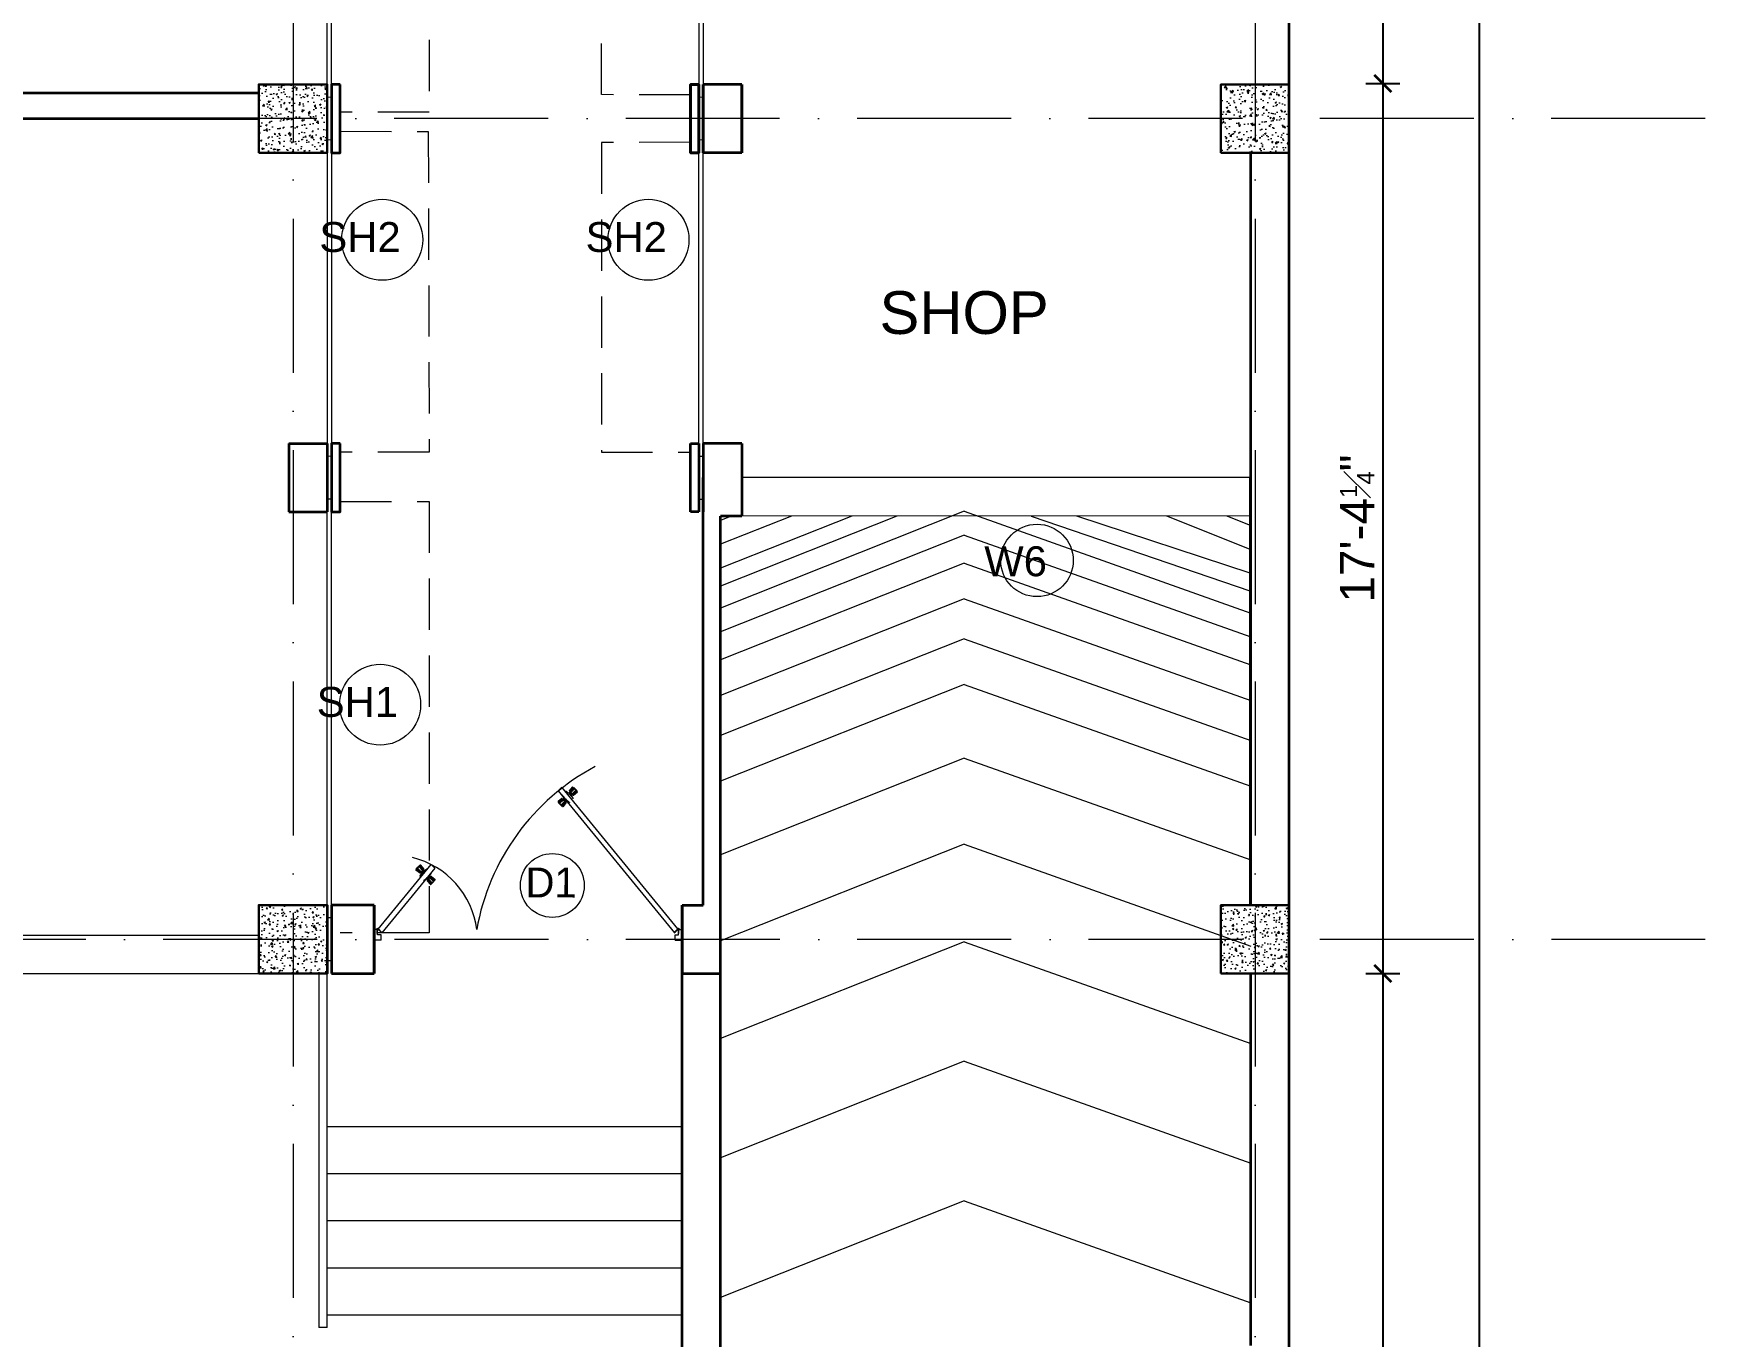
# Model space of a CAD drawing. Header units: inches. Extents: x 10755 to 33653, y -10992 to 10708.
# Drawn here: x 10988.4 to 11380.3, y 6141.9 to 6446.7 of the extents above; entities that cross this region are included whole.
import ezdxf

# ---------------------------------------------------------------- set-up
doc = ezdxf.new("R2010")
doc.units = ezdxf.units.IN
doc.header["$MEASUREMENT"] = 0
doc.linetypes.add('ACAD_ISO10W100', pattern=[18, 12, -3, 0, -3])
doc.linetypes.add('HIDDEN', pattern=[0.375, 0.25, -0.125])
for name, color, linetype, lineweight in [('centerline', 9, 'ACAD_ISO10W100', 5), ('col', 1, 'Continuous', 30), ('dim', 6, 'Continuous', 13), ('DIMINSION', 5, 'Continuous', 15), ('door', 15, 'Continuous', 18), ('hatch 2', 8, 'Continuous', 13), ('hatch- rcc', 252, 'Continuous', 5), ('hatch1', 9, 'Continuous', 5), ('railing', 33, 'Continuous', 15), ('rs', 102, 'Continuous', 15), ('sill line', 21, 'Continuous', 20), ('site', 4, 'Continuous', 35), ('STAIRCASE', 143, 'Continuous', 15), ('title text 1', 113, 'Continuous', 25), ('wall', 1, 'Continuous', 35)]:
    doc.layers.add(name, color=color, linetype=linetype, lineweight=lineweight)
doc.layers.get('DIMINSION').off()
doc.styles.add('Prajwal', font='stylu.ttf', dxfattribs={"height": 9})
doc.styles.get("Standard").update_dxf_attribs({"font": 'arial.ttf'})
doc.dimstyles.new('S8', dxfattribs={"dimscale": 8, "dimtxt": 1, "dimasz": 0.5, "dimexe": 0.5, "dimexo": 0.5, "dimgap": 0.25, "dimtad": 1, "dimzin": 3, "dimdsep": 46, "dimlunit": 4, "dimtxsty": 'Standard', "dimblk": 'ARCHTICK', "dimcen": 0, "dimclrd": 256, "dimclre": 256, "dimclrt": 6, "dimadec": 0, "dimazin": 0, "dimtfac": 0.5, "dimtix": 1, "dimtmove": 1, "dimatfit": 3, "dimfxl": 0.5, "dimfxlon": 1, "dimfrac": 1, "dimtolj": 1, "dimtzin": 0, "dimarcsym": 1})

# ---------------------------------------------------------------- blocks, each defined once
blk = doc.blocks.new('ETERWEWE')
at = {"layer": 'hatch- rcc', "linetype": 'Continuous', "ltscale": 30}
h = blk.add_hatch(dxfattribs=at)
h.set_pattern_fill('AR-CONC', color=256, scale=0.5, style=0)
h.set_pattern_definition([(50, (0, 0), (3.586300913, -0.313760675), [0.375, -4.125]), (355, (0, 0), (-0.69375667, 3.76096067), [0.3, -3.3]), (100.4514445, (0.299, -0.026), (2.89254423, 3.447199955), [0.31870096, -3.50571056]), (46.1842, (0, 1), (5.33620665, -0.8275964), [0.5625, -6.1875]), (96.6356355, (0.4447, 0.931), (4.67330973, 4.870593), [0.47805171, -5.2585688]), (351.184164, (0, 1), (4.67330973, 4.870593), [0.45, -4.95]), (21, (0.5, 0.75), (2.98453526, -2.013094453), [0.375, -4.125]), (326, (0.5, 0.75), (1.21657666, 3.625750225), [0.3, -3.3]), (71.4514447, (0.7487, 0.5822), (4.20111188, 1.612655764), [0.31870095, -3.50571056]), (37.5, (0, 0), (0.060799277, 1.664469269), [0, -3.26, 0, -3.35, 0, -3.3125]), (7.5, (0, 0), (1.315347687, 1.97205856), [0, -1.91, 0, -3.185, 0, -1.2625]), (327.5, (-1.115, 0), (2.669112181, -0.112774359), [0, -1.25, 0, -3.9, 0, -5.175]), (317.5, (-1.615, 0), (2.915930847, 0.50052491), [0, -1.625, 0, -2.59, 0, -3.675])])
h.paths.add_polyline_path([(159423.23, -3794.58), (159439.23, -3794.58), (159439.23, -3778.58), (159423.23, -3778.58)])
at = {"layer": 'col', "linetype": 'Continuous', "ltscale": 30}
blk.add_lwpolyline([(159423.23, -3794.58), (159423.23, -3778.58), (159439.23, -3778.58), (159439.23, -3794.58), (159423.23, -3794.58)], dxfattribs=at)
blk = doc.blocks.new('wewerrr')
at = {"layer": 'DIMINSION', "linetype": 'Continuous'}
for p in [(17063.62, -757.81), (17063.62, -757.81), (17288.57, -757.81), (17288.57, -757.81), (17063.62, -949.81), (17063.62, -949.81), (17288.57, -949.81), (17288.57, -949.81)]:
    blk.add_blockref('ETERWEWE', p, dxfattribs=at)
blk = doc.blocks.new('_ArchTick')
at = {"color": 0, "const_width": 0.15}
blk.add_lwpolyline([(-0.5, -0.5), (0.5, 0.5)], dxfattribs=at)
blk = doc.blocks.new('*D3622')
at = {"layer": 'Defpoints', "color": 0, "transparency": 16777216}
for p in [(10864.08, 6434.82), (31531.53, 6434.82), (31551.39, 6095.11)]:
    blk.add_point(p, dxfattribs=at)
at = {"layer": 'dim', "lineweight": -2, "transparency": 16777216}
for p, q in [((31527.53, 6434.82), (31535.53, 6434.82)), ((31531.53, 6095.11), (31531.53, 6434.82)), ((31535.53, 6095.11), (31527.53, 6095.11))]:
    blk.add_line(p, q, dxfattribs=at)
at = {"layer": 'dim', "lineweight": -2, "transparency": 16777216, "xscale": 4, "yscale": 4, "zscale": 4}
for p, rotation in [((31531.53, 6434.82), 90), ((31531.53, 6095.11), 270)]:
    blk.add_blockref('_ArchTick', p, dxfattribs=dict(at, rotation=rotation))
at = {"layer": 'dim', "color": 6, "transparency": 16777216, "insert": (31525.42, 6264.96), "char_height": 8, "attachment_point": 5, "rotation": 90}
blk.add_mtext('\\A1;28\'-3{\\H0.500000x;\\S3#4;}"', dxfattribs=at)
blk = doc.blocks.new('*D3618')
at = {"layer": 'Defpoints', "color": 0, "transparency": 16777216}
for p in [(11281.95, 6632.82), (11281.88, 6435.01), (11303.91, 6435.01)]:
    blk.add_point(p, dxfattribs=at)
at = {"layer": 'dim', "lineweight": -2, "transparency": 16777216}
for p, q in [((11299.91, 6632.82), (11307.91, 6632.82)), ((11303.91, 6632.82), (11303.91, 6435.01)), ((11299.91, 6435.01), (11307.91, 6435.01))]:
    blk.add_line(p, q, dxfattribs=at)
at = {"layer": 'dim', "lineweight": -2, "transparency": 16777216, "xscale": 4, "yscale": 4, "zscale": 4}
for p, rotation in [((11303.91, 6632.82), 90), ((11303.91, 6435.01), 270)]:
    blk.add_blockref('_ArchTick', p, dxfattribs=dict(at, rotation=rotation))
at = {"layer": 'dim', "color": 6, "transparency": 16777216, "insert": (11297.8, 6533.91), "char_height": 8, "attachment_point": 5, "rotation": 90}
blk.add_mtext('\\A1;16\'-5{\\H0.500000x;\\S3#4;}"', dxfattribs=at)
blk = doc.blocks.new('*D3628')
at = {"layer": 'Defpoints', "color": 0, "transparency": 16777216}
for p in [(11281.88, 6435.01), (11282.03, 6226.82), (11303.91, 6226.82)]:
    blk.add_point(p, dxfattribs=at)
at = {"layer": 'dim', "lineweight": -2, "transparency": 16777216}
for p, q in [((11299.91, 6435.01), (11307.91, 6435.01)), ((11303.91, 6435.01), (11303.91, 6226.82)), ((11299.91, 6226.82), (11307.91, 6226.82))]:
    blk.add_line(p, q, dxfattribs=at)
at = {"layer": 'dim', "lineweight": -2, "transparency": 16777216, "xscale": 4, "yscale": 4, "zscale": 4}
for p, rotation in [((11303.91, 6435.01), 90), ((11303.91, 6226.82), 270)]:
    blk.add_blockref('_ArchTick', p, dxfattribs=dict(at, rotation=rotation))
at = {"layer": 'dim', "color": 6, "transparency": 16777216, "insert": (11297.9, 6330.91), "char_height": 8, "attachment_point": 5, "rotation": 90}
blk.add_mtext('\\A1;17\'-4{\\H0.500000x;\\S1#4;}"', dxfattribs=at)
blk = doc.blocks.new('*D3629')
at = {"layer": 'Defpoints', "color": 0, "transparency": 16777216}
for p in [(11282.03, 6226.82), (11282.03, 5993.15), (11303.91, 5993.15)]:
    blk.add_point(p, dxfattribs=at)
at = {"layer": 'dim', "lineweight": -2, "transparency": 16777216}
for p, q in [((11299.91, 6226.82), (11307.91, 6226.82)), ((11303.91, 6226.82), (11303.91, 5993.15)), ((11299.91, 5993.15), (11307.91, 5993.15))]:
    blk.add_line(p, q, dxfattribs=at)
at = {"layer": 'dim', "lineweight": -2, "transparency": 16777216, "xscale": 4, "yscale": 4, "zscale": 4}
for p, rotation in [((11303.91, 6226.82), 90), ((11303.91, 5993.15), 270)]:
    blk.add_blockref('_ArchTick', p, dxfattribs=dict(at, rotation=rotation))
at = {"layer": 'dim', "color": 6, "transparency": 16777216, "insert": (11297.8, 6109.98), "char_height": 8, "attachment_point": 5, "rotation": 90}
blk.add_mtext('\\A1;19\'-5{\\H0.500000x;\\S3#4;}"', dxfattribs=at)
blk = doc.blocks.new('*D3620')
at = {"layer": 'Defpoints', "color": 0, "transparency": 16777216}
for p in [(11282.05, 7333.92), (11326.48, 7333.92), (11282.03, 5993.15)]:
    blk.add_point(p, dxfattribs=at)
at = {"layer": 'dim', "lineweight": -2, "transparency": 16777216}
for p, q in [((11322.48, 7333.92), (11330.48, 7333.92)), ((11326.48, 5993.15), (11326.48, 7333.92)), ((11322.48, 5993.15), (11330.48, 5993.15))]:
    blk.add_line(p, q, dxfattribs=at)
at = {"layer": 'dim', "lineweight": -2, "transparency": 16777216, "xscale": 4, "yscale": 4, "zscale": 4}
for p, rotation in [((11326.48, 7333.92), 90), ((11326.48, 5993.15), 270)]:
    blk.add_blockref('_ArchTick', p, dxfattribs=dict(at, rotation=rotation))
at = {"layer": 'dim', "color": 6, "transparency": 16777216, "insert": (11320.37, 6663.53), "char_height": 8, "attachment_point": 5, "rotation": 90}
blk.add_mtext('\\A1;111\'-8{\\H0.500000x;\\S3#4;}"', dxfattribs=at)

msp = doc.modelspace()

# ---------------------------------------------------------------- linework, layer by layer
at = {"layer": 'centerline', "ltscale": 3}
for p, q in [((11049.082, 7377.148), (11049.082, 6051.326)), ((11274.03, 7377.148), (11274.03, 6069.715)), ((11379.263, 6426.819), (10776.761, 6426.819)), ((11379.308, 6234.819), (10776.807, 6234.819))]:
    msp.add_line(p, q, dxfattribs=at)
at = {"layer": 'door', "color": 2}
for p, q in [((11111.073, 6269.551), (11111.914, 6270.392)), ((11139.034, 6237.274), (11111.914, 6270.392)), ((11111.073, 6269.551), (11138.27, 6236.355)), ((11111.72, 6266.234), (11111.702, 6266.216)), ((11115.232, 6269.746), (11115.249, 6269.763)), ((11068.984, 6237.18), (11081.376, 6252.313)), ((11082.218, 6251.471), (11069.822, 6236.342)), ((11078.142, 6251.539), (11078.125, 6251.556)), ((11082.217, 6251.471), (11081.376, 6252.313)), ((11081.654, 6248.027), (11081.671, 6248.01)), ((11068.04, 6237.087), (11068.04, 6234.626)), ((11068.778, 6237.087), (11068.04, 6237.087)), ((11068.778, 6236.18), (11068.778, 6237.133)), ((11068.86, 6236.18), (11068.778, 6236.18)), ((11068.86, 6236.18), (11068.86, 6237.097)), ((11068.86, 6235.857), (11068.86, 6236.18)), ((11069.68, 6235.857), (11068.86, 6235.857)), ((11069.822, 6236.342), (11068.984, 6237.18)), ((11069.655, 6236.509), (11069.007, 6237.157)), ((11069.713, 6236.567), (11069.039, 6237.241)), ((11069.713, 6236.567), (11069.655, 6236.509)), ((11069.68, 6234.626), (11069.68, 6235.857)), ((11138.225, 6236.31), (11138.425, 6236.509)), ((11138.367, 6236.567), (11139.04, 6237.241)), ((11138.367, 6236.567), (11138.425, 6236.509)), ((11138.399, 6234.626), (11138.399, 6235.857)), ((11138.399, 6235.857), (11139.219, 6235.857)), ((11138.425, 6236.509), (11139.073, 6237.157)), ((11139.219, 6236.18), (11139.219, 6237.097)), ((11139.219, 6235.857), (11139.219, 6236.18)), ((11139.219, 6236.18), (11139.301, 6236.18)), ((11139.301, 6236.18), (11139.301, 6237.133)), ((11139.301, 6237.087), (11140.04, 6237.087)), ((11140.04, 6237.087), (11140.04, 6234.626)), ((11069.68, 6234.626), (11068.04, 6234.626)), ((11138.399, 6234.626), (11140.04, 6234.626))]:
    msp.add_line(p, q, dxfattribs=at)
at = {"layer": 'door', "color": 8}
for p, q in [((11113.725, 6269.463), (11114.488, 6270.408)), ((11113.779, 6269.399), (11114.557, 6270.361)), ((11113.893, 6269.285), (11114.707, 6270.211)), ((11114.038, 6269.139), (11114.88, 6270.038)), ((11114.926, 6270.052), (11114.943, 6270.069)), ((11115.096, 6269.916), (11114.943, 6270.069)), ((11112.003, 6267.74), (11111.058, 6266.977)), ((11112.067, 6267.687), (11111.104, 6266.909)), ((11112.18, 6267.573), (11111.254, 6266.759)), ((11111.414, 6266.539), (11111.397, 6266.522)), ((11111.55, 6266.369), (11111.397, 6266.522)), ((11112.326, 6267.427), (11111.427, 6266.586)), ((11111.55, 6266.369), (11111.702, 6266.216)), ((11112.611, 6267.142), (11111.766, 6266.247)), ((11112.753, 6267), (11111.939, 6266.074)), ((11112.867, 6266.887), (11112.089, 6265.924)), ((11112.132, 6268.374), (11112.472, 6267.848)), ((11112.921, 6266.823), (11112.158, 6265.878)), ((11112.396, 6267.715), (11112.282, 6267.6)), ((11112.421, 6267.69), (11112.307, 6267.575)), ((11112.351, 6268.155), (11112.55, 6267.77)), ((11112.474, 6267.637), (11112.359, 6267.523)), ((11112.555, 6267.556), (11112.44, 6267.442)), ((11112.582, 6267.924), (11112.636, 6267.684)), ((11112.737, 6267.375), (11112.622, 6267.26)), ((11112.818, 6267.293), (11112.703, 6267.179)), ((11112.766, 6267.74), (11112.729, 6267.591)), ((11112.87, 6267.241), (11112.756, 6267.126)), ((11112.92, 6267.586), (11112.771, 6267.548)), ((11112.895, 6267.216), (11112.78, 6267.101)), ((11113.105, 6267.401), (11112.864, 6267.455)), ((11113.335, 6267.171), (11112.95, 6267.37)), ((11113.554, 6266.952), (11113.028, 6267.292)), ((11113.092, 6269.333), (11113.618, 6268.994)), ((11113.31, 6269.115), (11113.696, 6268.915)), ((11113.541, 6268.884), (11113.781, 6268.83)), ((11113.725, 6268.7), (11113.874, 6268.737)), ((11113.751, 6269.069), (11113.865, 6269.184)), ((11113.776, 6269.044), (11113.89, 6269.159)), ((11113.828, 6268.992), (11113.943, 6269.106)), ((11113.88, 6268.545), (11113.917, 6268.694)), ((11113.909, 6268.911), (11114.024, 6269.025)), ((11114.064, 6268.361), (11114.01, 6268.601)), ((11114.091, 6268.729), (11114.206, 6268.844)), ((11114.295, 6268.13), (11114.096, 6268.515)), ((11114.172, 6268.648), (11114.287, 6268.762)), ((11114.514, 6267.911), (11114.174, 6268.437)), ((11114.225, 6268.595), (11114.339, 6268.71)), ((11114.249, 6268.57), (11114.364, 6268.685)), ((11114.323, 6268.855), (11115.218, 6269.7)), ((11114.465, 6268.712), (11115.391, 6269.527)), ((11114.579, 6268.599), (11115.542, 6269.376)), ((11114.643, 6268.545), (11115.588, 6269.308)), ((11115.096, 6269.916), (11115.249, 6269.763)), ((11078.731, 6250.338), (11077.786, 6251.101)), ((11078.795, 6250.392), (11077.832, 6251.169)), ((11078.908, 6250.506), (11077.983, 6251.32)), ((11078.278, 6251.709), (11078.125, 6251.556)), ((11079.051, 6250.648), (11078.155, 6251.493)), ((11078.278, 6251.709), (11078.43, 6251.862)), ((11078.448, 6251.845), (11078.43, 6251.862)), ((11079.335, 6250.932), (11078.494, 6251.831)), ((11079.481, 6251.078), (11078.667, 6252.004)), ((11079.595, 6251.192), (11078.817, 6252.155)), ((11079.649, 6251.256), (11078.886, 6252.201)), ((11079.124, 6250.364), (11079.01, 6250.478)), ((11079.149, 6250.389), (11079.035, 6250.503)), ((11079.202, 6250.441), (11079.087, 6250.556)), ((11079.283, 6250.522), (11079.168, 6250.637)), ((11079.465, 6250.704), (11079.35, 6250.819)), ((11079.546, 6250.785), (11079.431, 6250.9)), ((11079.494, 6250.338), (11079.457, 6250.487)), ((11079.598, 6250.838), (11079.484, 6250.952)), ((11079.648, 6250.493), (11079.5, 6250.53)), ((11079.623, 6250.862), (11079.509, 6250.977)), ((11079.833, 6250.677), (11079.593, 6250.623)), ((11080.063, 6250.908), (11079.678, 6250.709)), ((11080.282, 6251.127), (11079.756, 6250.787)), ((11078.86, 6249.705), (11079.2, 6250.23)), ((11079.079, 6249.923), (11079.278, 6250.309)), ((11079.31, 6250.154), (11079.364, 6250.394)), ((11079.82, 6248.745), (11080.346, 6249.085)), ((11080.038, 6248.964), (11080.424, 6249.163)), ((11080.269, 6249.195), (11080.509, 6249.249)), ((11080.453, 6249.379), (11080.602, 6249.342)), ((11080.453, 6248.616), (11081.216, 6247.671)), ((11080.479, 6249.009), (11080.593, 6248.895)), ((11080.504, 6249.034), (11080.618, 6248.92)), ((11080.507, 6248.68), (11081.285, 6247.717)), ((11080.556, 6249.087), (11080.671, 6248.972)), ((11080.608, 6249.533), (11080.645, 6249.384)), ((11080.621, 6248.793), (11081.435, 6247.867)), ((11080.637, 6249.168), (11080.752, 6249.053)), ((11080.792, 6249.718), (11080.738, 6249.477)), ((11080.763, 6248.936), (11081.608, 6248.04)), ((11080.819, 6249.35), (11080.934, 6249.235)), ((11081.023, 6249.948), (11080.824, 6249.563)), ((11080.9, 6249.431), (11081.015, 6249.316)), ((11081.242, 6250.167), (11080.902, 6249.641)), ((11080.953, 6249.483), (11081.067, 6249.368)), ((11080.978, 6249.508), (11081.092, 6249.393)), ((11081.047, 6249.22), (11081.947, 6248.379)), ((11081.193, 6249.366), (11082.119, 6248.552)), ((11081.307, 6249.48), (11082.27, 6248.702)), ((11081.371, 6249.534), (11082.316, 6248.77)), ((11081.824, 6248.162), (11081.671, 6248.01)), ((11081.824, 6248.162), (11081.977, 6248.315)), ((11081.96, 6248.333), (11081.977, 6248.315))]:
    msp.add_line(p, q, dxfattribs=at)
at = {"layer": 'door', "color": 1}
for p, q in [((11113.738, 6269.544), (11114.412, 6270.378)), ((11114.534, 6270.384), (11115.049, 6269.869)), ((11114.597, 6270.321), (11114.626, 6270.351)), ((11114.626, 6270.351), (11115.079, 6269.899)), ((11111.081, 6266.932), (11111.597, 6266.416)), ((11111.922, 6267.728), (11111.087, 6267.054)), ((11111.144, 6266.869), (11111.114, 6266.839)), ((11111.114, 6266.839), (11111.567, 6266.386)), ((11112.019, 6265.934), (11111.567, 6266.386)), ((11112.112, 6265.901), (11111.597, 6266.416)), ((11112.031, 6267.722), (11112.467, 6267.287)), ((11112.057, 6268.566), (11112.048, 6268.558)), ((11112.048, 6268.442), (11112.363, 6267.968)), ((11112.144, 6267.61), (11112.15, 6267.616)), ((11112.908, 6266.742), (11112.234, 6265.907)), ((11112.266, 6267.616), (11112.531, 6267.351)), ((11112.388, 6267.724), (11112.273, 6267.609)), ((11112.363, 6267.968), (11112.369, 6267.961)), ((11112.371, 6267.846), (11112.374, 6267.851)), ((11112.376, 6267.735), (11112.646, 6267.465)), ((11112.902, 6266.851), (11112.467, 6267.287)), ((11112.796, 6267.086), (11112.531, 6267.351)), ((11112.916, 6267.195), (11112.646, 6267.465)), ((11112.904, 6267.207), (11112.789, 6267.093)), ((11112.79, 6266.964), (11112.796, 6266.97)), ((11112.899, 6269.408), (11112.908, 6269.417)), ((11113.024, 6269.417), (11113.498, 6269.103)), ((11113.026, 6267.19), (11113.031, 6267.194)), ((11113.148, 6267.182), (11113.141, 6267.189)), ((11113.622, 6266.868), (11113.148, 6267.182)), ((11113.498, 6269.103), (11113.505, 6269.096)), ((11113.62, 6269.095), (11113.615, 6269.091)), ((11113.73, 6269.09), (11114, 6268.82)), ((11113.747, 6266.877), (11113.738, 6266.868)), ((11113.742, 6269.078), (11113.857, 6269.193)), ((11113.744, 6269.434), (11114.179, 6268.999)), ((11113.856, 6269.322), (11113.85, 6269.315)), ((11113.85, 6269.199), (11114.115, 6268.934)), ((11114.27, 6268.55), (11114, 6268.82)), ((11114.38, 6268.67), (11114.115, 6268.934)), ((11114.614, 6268.563), (11114.179, 6268.999)), ((11114.258, 6268.562), (11114.373, 6268.676)), ((11114.275, 6268.439), (11114.271, 6268.435)), ((11114.283, 6268.317), (11114.276, 6268.324)), ((11114.598, 6267.844), (11114.283, 6268.317)), ((11114.502, 6268.676), (11114.496, 6268.67)), ((11114.589, 6267.719), (11114.598, 6267.728)), ((11114.724, 6268.558), (11115.558, 6269.231)), ((11115.565, 6269.353), (11115.049, 6269.869)), ((11115.532, 6269.446), (11115.079, 6269.899)), ((11115.502, 6269.416), (11115.532, 6269.446)), ((11112.049, 6265.964), (11112.019, 6265.934)), ((11077.809, 6251.147), (11078.325, 6251.662)), ((11078.65, 6250.351), (11077.816, 6251.025)), ((11077.842, 6251.239), (11078.295, 6251.692)), ((11077.872, 6251.21), (11077.842, 6251.239)), ((11078.747, 6252.145), (11078.295, 6251.692)), ((11078.84, 6252.178), (11078.325, 6251.662)), ((11078.777, 6252.115), (11078.747, 6252.145)), ((11078.76, 6250.357), (11079.195, 6250.792)), ((11078.872, 6250.469), (11078.878, 6250.463)), ((11079.636, 6251.337), (11078.962, 6252.171)), ((11078.994, 6250.463), (11079.259, 6250.728)), ((11079.116, 6250.355), (11079.001, 6250.47)), ((11079.104, 6250.343), (11079.374, 6250.613)), ((11079.63, 6251.227), (11079.195, 6250.792)), ((11079.524, 6250.993), (11079.259, 6250.728)), ((11079.644, 6250.883), (11079.374, 6250.613)), ((11079.632, 6250.871), (11079.517, 6250.986)), ((11079.518, 6251.115), (11079.524, 6251.109)), ((11079.754, 6250.888), (11079.759, 6250.884)), ((11079.876, 6250.896), (11079.869, 6250.889)), ((11080.35, 6251.211), (11079.876, 6250.896)), ((11080.475, 6251.202), (11080.466, 6251.211)), ((11078.776, 6249.637), (11079.091, 6250.111)), ((11078.785, 6249.512), (11078.776, 6249.521)), ((11079.091, 6250.111), (11079.097, 6250.117)), ((11079.099, 6250.233), (11079.102, 6250.228)), ((11079.627, 6248.67), (11079.636, 6248.661)), ((11079.752, 6248.661), (11080.226, 6248.975)), ((11080.226, 6248.975), (11080.233, 6248.982)), ((11080.348, 6248.984), (11080.343, 6248.987)), ((11080.458, 6248.989), (11080.728, 6249.259)), ((11080.466, 6248.535), (11081.14, 6247.7)), ((11080.47, 6249), (11080.585, 6248.886)), ((11080.472, 6248.644), (11080.907, 6249.08)), ((11080.578, 6248.879), (11080.843, 6249.144)), ((11080.584, 6248.757), (11080.578, 6248.763)), ((11080.998, 6249.529), (11080.728, 6249.259)), ((11081.108, 6249.409), (11080.843, 6249.144)), ((11081.342, 6249.515), (11080.907, 6249.08)), ((11080.986, 6249.517), (11081.101, 6249.402)), ((11081.003, 6249.639), (11080.999, 6249.644)), ((11081.011, 6249.761), (11081.004, 6249.754)), ((11081.326, 6250.235), (11081.011, 6249.761)), ((11081.23, 6249.403), (11081.224, 6249.409)), ((11081.262, 6247.694), (11081.777, 6248.21)), ((11081.317, 6250.36), (11081.326, 6250.351)), ((11081.325, 6247.757), (11081.354, 6247.727)), ((11081.354, 6247.727), (11081.807, 6248.18)), ((11081.452, 6249.521), (11082.286, 6248.847)), ((11082.293, 6248.725), (11081.777, 6248.21)), ((11082.26, 6248.632), (11081.807, 6248.18)), ((11082.23, 6248.662), (11082.26, 6248.632))]:
    msp.add_line(p, q, dxfattribs=at)
at = {"layer": 'door', "color": 2}
for centre, radius in [((11068.881, 6237.254), 0.159), ((11068.881, 6237.254), 0.0771), ((11139.199, 6237.254), 0.159), ((11139.199, 6237.254), 0.0771)]:
    msp.add_circle(centre, radius, dxfattribs=at)
at = {"layer": 'door', "color": 8}
for centre, radius, start, end in [((11144.89, 6227.83), 53.655, 117.95781, 170.06452), ((11072.315, 6234.633), 19.876, 7.0927, 76.29733)]:
    msp.add_arc(centre, radius, start, end, dxfattribs=at)
at = {"layer": 'door', "color": 1}
for centre, start, end in [((11114.476, 6270.326), 45, 141.07637), ((11111.139, 6266.99), 128.92363, 225), ((11111.973, 6267.664), 45, 128.92363), ((11112.106, 6268.5), 135, 225), ((11112.208, 6267.558), 45, 135), ((11112.434, 6267.793), 140.25725, 225), ((11112.311, 6267.903), 320.25725, 45), ((11112.738, 6267.028), 315, 45), ((11112.844, 6266.793), 321.07637, 45), ((11112.966, 6269.359), 45, 135), ((11112.974, 6267.253), 225, 309.74275), ((11113.083, 6267.131), 45, 129.74275), ((11113.563, 6269.154), 225, 309.74275), ((11113.672, 6269.032), 45, 129.74275), ((11113.68, 6266.926), 225, 315), ((11113.802, 6269.492), 141.07637, 225), ((11113.908, 6269.257), 135, 225), ((11114.334, 6268.382), 140.25725, 225), ((11114.212, 6268.492), 320.25725, 45), ((11114.438, 6268.728), 225, 315), ((11114.54, 6267.786), 315, 45), ((11114.672, 6268.621), 225, 308.92363), ((11112.17, 6265.959), 225, 321.07637), ((11078.898, 6252.12), 38.92363, 135), ((11078.936, 6250.521), 225, 315), ((11079.466, 6251.051), 315, 45), ((11079.572, 6251.285), 315, 38.92363), ((11079.702, 6250.825), 50.25725, 135), ((11079.811, 6250.947), 230.25725, 315), ((11080.408, 6251.153), 45, 135), ((11078.702, 6250.415), 231.07637, 315), ((11078.834, 6249.579), 135, 225), ((11079.162, 6250.285), 135, 219.74275), ((11079.039, 6250.176), 315, 39.74275), ((11079.694, 6248.719), 225, 315), ((11080.291, 6248.924), 50.25725, 135), ((11080.4, 6249.047), 230.25725, 315), ((11080.53, 6248.586), 135, 218.92363), ((11080.636, 6248.821), 135, 225), ((11081.062, 6249.696), 135, 219.74275), ((11080.94, 6249.587), 315, 39.74275), ((11081.166, 6249.351), 45, 135), ((11081.204, 6247.752), 218.92363, 315), ((11081.268, 6250.293), 315, 45), ((11081.4, 6249.457), 51.07637, 135), ((11082.235, 6248.783), 315, 51.07637)]:
    msp.add_arc(centre, 0.082, start, end, dxfattribs=at)
at = {"layer": 'hatch 2', "ltscale": 30}
for centre, radius in [((11069.943, 6398.463), 9.47), ((11132.189, 6398.463), 9.47), ((11223.049, 6323.457), 8.47), ((11069.455, 6289.714), 9.47), ((11109.708, 6247.427), 7.47)]:
    msp.add_circle(centre, radius, dxfattribs=at)
at = {"layer": 'hatch1', "linetype": 'Continuous', "ltscale": 30}
for p, q in [((11281.881, 6632.82), (11281.881, 6434.819)), ((11151.551, 6333.821), (11149.012, 6332.813)), ((11165.633, 6333.827), (11149.014, 6327.225)), ((11179.714, 6333.832), (11149.016, 6321.638)), ((11190.275, 6333.836), (11149.017, 6317.448)), ((11205.979, 6334.952), (11149.018, 6312.326)), ((11205.979, 6334.952), (11273.058, 6311.15)), ((11221.693, 6333.848), (11273.058, 6316.272)), ((11232.262, 6333.852), (11273.058, 6320.463)), ((11253.353, 6333.858), (11273.058, 6326.051)), ((11267.445, 6333.863), (11273.058, 6331.639)), ((11205.979, 6329.364), (11149.02, 6306.739)), ((11205.979, 6329.364), (11273.058, 6305.562)), ((11205.979, 6322.844), (11149.022, 6300.22)), ((11205.979, 6322.844), (11273.058, 6299.043)), ((11205.979, 6314.462), (11149.025, 6291.839)), ((11205.979, 6314.462), (11273.058, 6290.661)), ((11205.979, 6305.149), (11149.028, 6282.527)), ((11205.979, 6305.149), (11273.058, 6281.347)), ((11205.979, 6294.439), (11149.031, 6271.818)), ((11205.979, 6294.439), (11273.058, 6270.637)), ((11205.979, 6277.209), (11149.036, 6254.591)), ((11205.979, 6277.209), (11273.058, 6253.408)), ((11205.979, 6257.051), (11149.041, 6234.434)), ((11205.979, 6257.051), (11273.058, 6233.249)), ((11205.979, 6234.233), (11149.046, 6211.618)), ((11205.979, 6234.233), (11273.058, 6210.432)), ((11205.979, 6206.293), (11149.051, 6183.681)), ((11205.979, 6206.293), (11273.058, 6182.492)), ((11205.979, 6173.621), (11149.057, 6151.01)), ((11205.979, 6173.621), (11273.058, 6149.819))]:
    msp.add_line(p, q, dxfattribs=at)
at = {"layer": 'railing', "linetype": 'Continuous', "ltscale": 30}
for p, q in [((11055.084, 6227.11), (11055.084, 6144.01)), ((11057.084, 6144.01), (11057.084, 6226.819)), ((11057.088, 6144.01), (11055.084, 6144.01))]:
    msp.add_line(p, q, dxfattribs=at)
at = {"layer": 'rs'}
for p, q in [((11144.001, 6662.861), (11144.001, 6433.478)), ((11145.001, 6662.86), (11145.001, 6433.478)), ((11057.084, 6434.819), (11057.301, 6647.838)), ((11058.084, 6434.819), (11058.301, 6647.838)), ((11057.084, 6423.948), (11057.084, 6350.819)), ((11058.084, 6423.948), (11058.084, 6350.819)), ((11144.001, 6350.817), (11144.001, 6423.819)), ((11145.001, 6350.819), (11145.001, 6423.819)), ((11144.001, 6350.817), (11144.001, 6420.157)), ((11145.001, 6350.819), (11145.001, 6420.157)), ((11144.001, 6350.817), (11144.001, 6347.817)), ((11145.001, 6347.817), (11145.001, 6350.817)), ((11144.001, 6347.817), (11145.001, 6347.817)), ((11144.001, 6334.817), (11144.001, 6337.817)), ((11144.001, 6337.817), (11145.001, 6337.817)), ((11145.001, 6337.817), (11145.001, 6334.817)), ((11057.084, 6237.508), (11057.084, 6336.158)), ((11058.084, 6237.508), (11058.084, 6336.158)), ((11057.084, 6239.819), (11057.084, 6242.819)), ((11058.084, 6242.819), (11058.084, 6239.819)), ((11058.084, 6239.819), (11057.084, 6239.819)), ((11058.084, 6229.819), (11057.084, 6229.819)), ((11057.084, 6229.819), (11057.084, 6226.819)), ((11058.084, 6226.819), (11058.084, 6229.819))]:
    msp.add_line(p, q, dxfattribs=at)
at = {"layer": 'rs', "linetype": 'HIDDEN', "ltscale": 48}
msp.add_line((11080.913, 6236.342), (11060.084, 6236.342), dxfattribs=at)
for points in [[(11142.001, 6432.373), (11121.173, 6432.41), (11121.173, 6664.906), (11142.001, 6664.906)], [(11060.084, 6643.263), (11080.913, 6643.226), (11080.913, 6428.342), (11060.084, 6428.342)], [(11060.084, 6423.844), (11080.696, 6423.805), (11080.913, 6348.773), (11060.084, 6348.773)], [(11142.001, 6421.262), (11121.173, 6421.225), (11121.173, 6348.773), (11142.001, 6348.773)], [(11060.084, 6337.263), (11080.913, 6337.226), (11080.913, 6236.342), (11060.084, 6236.342)]]:
    msp.add_lwpolyline(points, dxfattribs=at)
at = {"layer": 'rs', "const_width": 0.25}
for points in [[(11058.084, 6434.819), (11058.084, 6431.819), (11057.084, 6431.819), (11057.084, 6434.819)], [(11144.001, 6434.817), (11144.001, 6431.817), (11145.001, 6431.817), (11145.001, 6434.817)], [(11144.001, 6434.817), (11144.001, 6431.817), (11145.001, 6431.817), (11145.001, 6434.817)], [(11058.084, 6418.819), (11058.084, 6421.819), (11057.084, 6421.819), (11057.084, 6418.819)], [(11144.001, 6418.817), (11144.001, 6421.817), (11145.001, 6421.817), (11145.001, 6418.817)], [(11144.001, 6418.817), (11144.001, 6421.817), (11145.001, 6421.817), (11145.001, 6418.817)], [(11058.084, 6350.819), (11058.084, 6347.819), (11057.084, 6347.819), (11057.084, 6350.819)], [(11058.084, 6334.819), (11058.084, 6337.819), (11057.084, 6337.819), (11057.084, 6334.819)]]:
    msp.add_lwpolyline(points, dxfattribs=at)
at = {"layer": 'sill line', "linetype": 'Continuous', "ltscale": 30}
for p, q in [((11272.987, 6342.865), (11154.001, 6342.822)), ((11272.986, 6333.865), (11154.001, 6333.822)), ((10880.143, 6235.819), (11041.084, 6235.819)), ((10878.202, 6226.819), (11041.084, 6226.819))]:
    msp.add_line(p, q, dxfattribs=at)
at = {"layer": 'site', "linetype": 'Continuous', "ltscale": 30}
msp.add_lwpolyline([(11282.031, 5993.441), (11282.031, 7334.207), (11049.571, 7334.068), (11049.911, 7310.073), (10864.084, 7307.441), (10864.084, 5993.441), (11282.031, 5993.441)], dxfattribs=at)
at = {"layer": 'STAIRCASE', "linetype": 'Continuous', "ltscale": 30}
for p, q in [((11057.084, 6171.819), (11057.084, 6226.819)), ((11057.088, 6191.01), (11140.048, 6191.01)), ((11057.088, 6180.01), (11140.05, 6180.01)), ((11057.088, 6169.01), (11140.051, 6169.01)), ((11057.088, 6158.01), (11140.053, 6158.01)), ((11057.088, 6147.01), (11140.055, 6147.01))]:
    msp.add_line(p, q, dxfattribs=at)
at = {"layer": 'wall'}
for p, q in [((11145.001, 6434.817), (11145.001, 6418.817)), ((11154.001, 6434.817), (11145.001, 6434.817)), ((11145.001, 6418.817), (11145.001, 6434.817)), ((11154.001, 6434.817), (11145.001, 6434.817)), ((11154.001, 6434.817), (11154.001, 6418.817)), ((11154.001, 6418.817), (11154.001, 6434.817)), ((11154.001, 6418.817), (11145.001, 6418.817)), ((11154.001, 6418.817), (11145.001, 6418.817)), ((11048.084, 6350.819), (11048.084, 6334.819)), ((11048.084, 6350.819), (11057.084, 6350.819)), ((11057.084, 6350.819), (11057.084, 6334.819)), ((11142.001, 6350.817), (11144.001, 6350.817)), ((11142.001, 6334.817), (11142.001, 6350.817)), ((11144.001, 6350.817), (11144.001, 6334.817)), ((11154.001, 6350.819), (11145.001, 6350.819)), ((11145.001, 6350.817), (11145.001, 6334.817)), ((11154.001, 6350.819), (11154.001, 6333.822)), ((11048.084, 6334.819), (11057.084, 6334.819)), ((11144.001, 6334.817), (11142.001, 6334.817)), ((11145.003, 6334.819), (11145.001, 6334.819)), ((11057.084, 6242.819), (11057.084, 6226.819)), ((11068.04, 6242.819), (11058.084, 6242.819)), ((11058.084, 6242.819), (11058.084, 6226.819)), ((11068.04, 6226.819), (11068.04, 6242.819)), ((11058.084, 6226.819), (11068.04, 6226.819))]:
    msp.add_line(p, q, dxfattribs=at)
at = {"layer": 'wall', "linetype": 'Continuous', "ltscale": 30}
for p, q in [((10880.084, 6432.819), (11041.084, 6432.819)), ((10892.084, 6426.819), (11041.084, 6426.819)), ((11273.031, 6242.82), (11273.052, 6418.82)), ((11282.031, 6242.819), (11282.031, 6418.819)), ((11145.019, 6242.819), (11145.001, 6342.819)), ((11272.986, 6333.865), (11272.987, 6342.865)), ((11154.001, 6333.822), (11149.009, 6333.82)), ((11149.04, 6242.821), (11149.009, 6333.82)), ((11272.973, 6242.82), (11272.986, 6333.865)), ((11068.04, 6242.819), (11068.04, 6226.819)), ((11140.04, 6242.819), (11145.019, 6242.819)), ((11140.04, 6242.819), (11140.04, 6226.819)), ((11140.057, 6130.819), (11140.04, 6242.817)), ((11149.057, 6130.819), (11149.04, 6242.819)), ((11140.042, 6226.819), (11149.042, 6226.819)), ((11273.031, 6139.819), (11273.031, 6226.819)), ((11282.031, 6095.11), (11282.031, 6226.819))]:
    msp.add_line(p, q, dxfattribs=at)
at = {"layer": 'wall'}
for points in [[(11060.084, 6434.819), (11058.084, 6434.819), (11058.084, 6418.819), (11060.084, 6418.819)], [(11142.001, 6434.817), (11144.001, 6434.817), (11144.001, 6418.817), (11142.001, 6418.817)], [(11142.001, 6418.817), (11144.001, 6418.817), (11144.001, 6434.817), (11142.001, 6434.817)], [(11060.084, 6350.819), (11058.084, 6350.819), (11058.084, 6334.819), (11060.084, 6334.819)]]:
    msp.add_lwpolyline(points, close=True, dxfattribs=at)

# ---------------------------------------------------------------- block references
at = {"layer": 'DIMINSION', "linetype": 'Continuous'}
for p in [(-148382.147, 10213.401), (-148157.199, 10213.401), (-148382.147, 10021.401), (-148157.199, 10021.401)]:
    msp.add_blockref('ETERWEWE', p, dxfattribs=at)
at = {"layer": 'wall', "linetype": 'Continuous'}
msp.add_blockref('wewerrr', (-165445.765, 10971.215), dxfattribs=at)

# ---------------------------------------------------------------- texts
at = {"layer": 'title text 1', "linetype": 'Continuous', "style": 'Prajwal'}
msp.add_text('D1', height=7, rotation=359.95632, dxfattribs=at).set_placement((11103.444, 6244.615))
at = {"layer": 'title text 1', "char_height": 7, "width": 6.48014975013211e-13, "attachment_point": 1, "rotation": 359.95632, "style": 'Prajwal'}
for s, insert in [('\\pi-5.632;{\\fArial|b0|i0|c0|p34;SH2}', (11060.876, 6402.611)), ('\\pi-5.632;{\\fArial|b0|i0|c0|p34;SH2}', (11123.122, 6402.611)), ('\\pi-5.632;{\\fArial|b0|i0|c0|p34;W6}', (11216.332, 6326.766)), ('\\pi-5.632;{\\fArial|b0|i0|c0|p34;SH1}', (11060.258, 6293.862))]:
    msp.add_mtext(s, dxfattribs=dict(at, insert=insert))
at = {"layer": 'title text 1', "insert": (11186.207, 6386.44), "char_height": 10, "width": 241.00666, "attachment_point": 1, "style": 'Prajwal'}
msp.add_mtext('\\pt30;{\\fArial|b0|i0|c0|p34;SHOP}', dxfattribs=at)

# ---------------------------------------------------------------- dimensions: what is measured, and where the dimension line sits
at = {"layer": 'dim'}
for base, p1, p2, angle, picture, middle in [((11326.479, 7333.917), (11282.031, 5993.15), (11282.051, 7333.917), 90, '*D3620', (11320.367, 6663.533)), ((11303.911, 6435.008), (11281.953, 6632.82), (11281.881, 6435.008), 90, '*D3618', (11297.799, 6533.914)), ((31531.53, 6434.819), (31551.386, 6095.11), (10864.084, 6434.819), 270, '*D3622', (31525.415, 6264.964)), ((11303.914, 6226.819), (11281.881, 6435.008), (11282.033, 6226.819), 90, '*D3628', (11297.898, 6330.914)), ((11303.914, 5993.15), (11282.033, 6226.819), (11282.031, 5993.15), 90, '*D3629', (11297.802, 6109.984))]:
    dim = msp.add_linear_dim(base=base, p1=p1, p2=p2, angle=angle, dimstyle='S8', dxfattribs=at)
    dim.commit()
    dim.dimension.update_dxf_attribs({"geometry": picture, "text_midpoint": middle})

doc.saveas('drawing.dxf')
